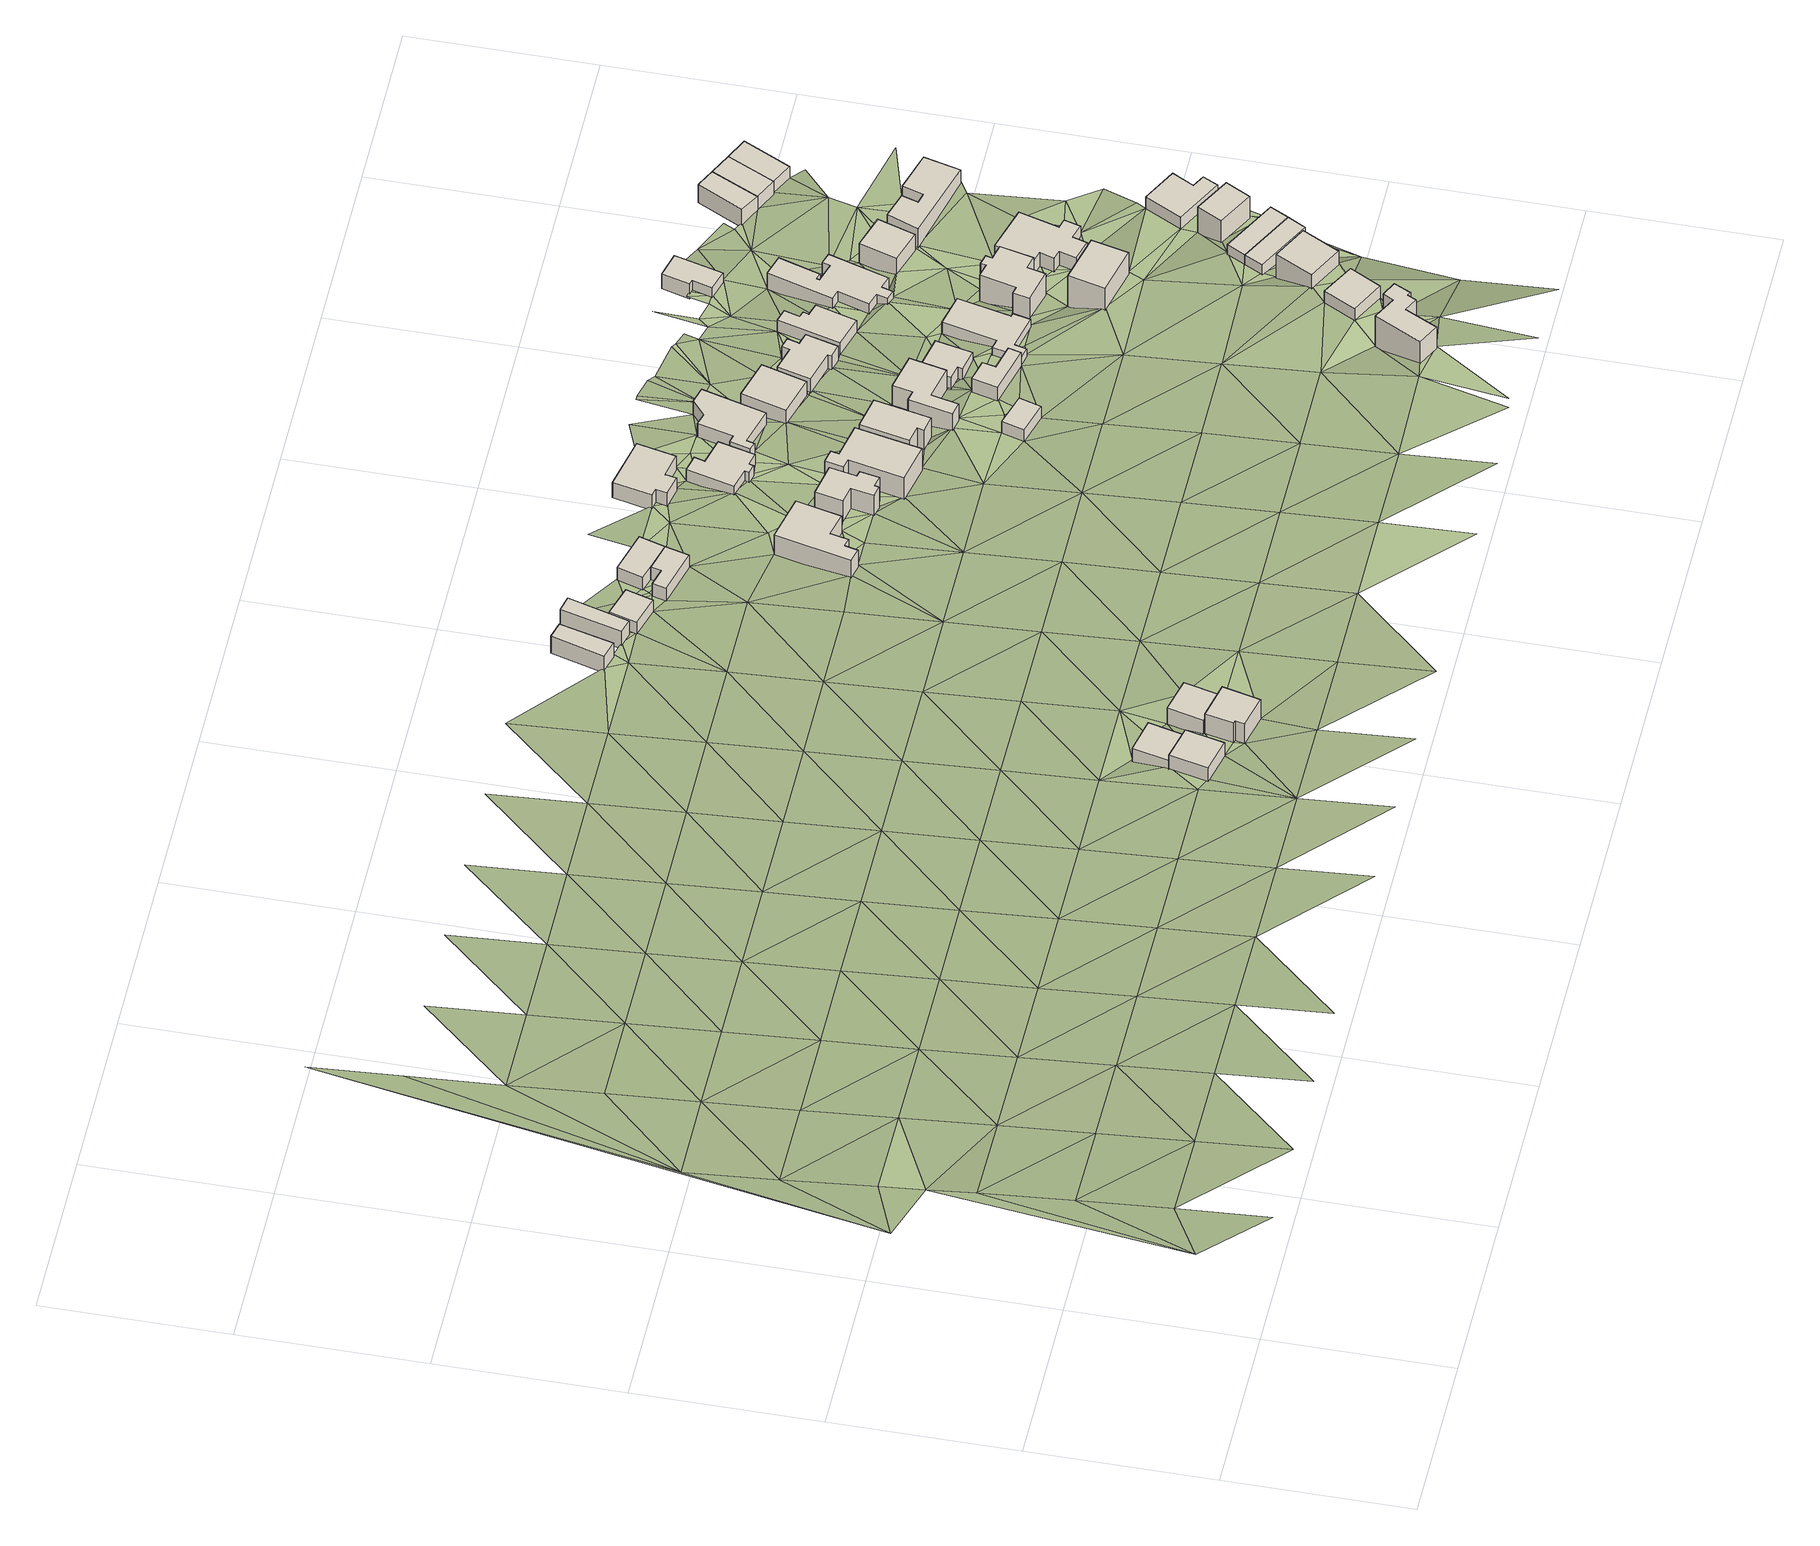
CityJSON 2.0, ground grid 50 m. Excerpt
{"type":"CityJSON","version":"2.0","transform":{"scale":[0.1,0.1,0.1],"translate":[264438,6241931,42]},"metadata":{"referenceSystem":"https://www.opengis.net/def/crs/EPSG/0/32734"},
"CityObjects":{
"building1":{"type":"Building","attributes":{"address":"9 Bideford Road Salt River Cape Town","building":"house","building:levels":"1","footprint":{"type":"Polygon"},"plus_code":"CFXQXMXG+XJW","ground_height":59.38,"building_height":4.1,"roof_height":63.48},"geometry":[{"type":"Solid","lod":"1","boundaries":[[[[0,1,2,3,4,5]],[[1,6,7,3,2]],[[6,8,9,7]],[[8,0,5,4,9]],[[4,3,7,9]],[[8,6,1,0]]]]}]},
"building2":{"type":"Building","attributes":{"address":"7 Bideford Road Salt River Cape Town","building":"house","building:levels":"1","footprint":{"type":"Polygon"},"plus_code":"CFXWX2XV+XHW","ground_height":57.55,"building_height":4.1,"roof_height":61.65},"geometry":[{"type":"Solid","lod":"1","boundaries":[[[[10,11,5,2]],[[11,12,13,5]],[[12,14,15,13]],[[14,10,2,15]],[[2,5,13,15]],[[14,12,11,10]]]]}]},
"building3":{"type":"Building","attributes":{"address":"40 The Avenue Salt River Cape Town","building":"house","building:levels":"2","footprint":{"type":"Polygon"},"plus_code":"CGXGX4XV+X9V","ground_height":58.74,"building_height":6.9,"roof_height":65.64},"geometry":[{"type":"Solid","lod":"1","boundaries":[[[[16,17,18,19]],[[17,20,21,18]],[[20,22,23,21]],[[22,24,25,23]],[[24,26,27,25]],[[26,16,19,27]],[[19,18,21,23,25,27]],[[26,24,22,20,17,16]]]]}]},
"building4":{"type":"Building","attributes":{"address":"38 The Avenue Salt River Cape Town","building":"house","building:levels":"1","footprint":{"type":"Polygon"},"plus_code":"CGXJX8XM+X3V","ground_height":58.74,"building_height":4.1,"roof_height":62.84},"geometry":[{"type":"Solid","lod":"1","boundaries":[[[[28,29,30,31]],[[29,32,33,30]],[[32,34,35,33]],[[34,28,31,35]],[[31,30,33,35]],[[34,32,29,28]]]]}]},
"building5":{"type":"Building","attributes":{"address":"91 Balfour Street Woodstock 7925 Cape Town","building":"house","building:levels":"1","footprint":{"type":"Polygon"},"plus_code":"CGXJXGXC+XPW","ground_height":48.32,"building_height":4.1,"roof_height":52.42},"geometry":[{"type":"Solid","lod":"1","boundaries":[[[[36,37,38,39]],[[37,40,41,38]],[[40,42,43,41]],[[42,36,39,43]],[[39,38,41,43]],[[42,40,37,36]]]]}]},
"building6":{"type":"Building","attributes":{"address":"95 Balfour Street Woodstock 7925 Cape Town","building":"house","building:levels":"1","footprint":{"type":"Polygon"},"plus_code":"CHX3XJXH+XGW","ground_height":48.32,"building_height":4.1,"roof_height":52.42},"geometry":[{"type":"Solid","lod":"1","boundaries":[[[[44,45,46,47]],[[45,48,49,46]],[[48,50,51,49]],[[50,44,47,51]],[[47,46,49,51]],[[50,48,45,44]]]]}]},
"building7":{"type":"Building","attributes":{"building":"yes","building:levels":"1","footprint":{"type":"Polygon"},"plus_code":"CHX8XRX4+XQX","ground_height":48.01,"building_height":4.1,"roof_height":52.11},"geometry":[{"type":"Solid","lod":"1","boundaries":[[[[52,53,54,55]],[[53,56,57,54]],[[56,58,59,57]],[[58,52,55,59]],[[55,54,57,59]],[[58,56,53,52]]]]}]},
"building8":{"type":"Building","attributes":{"address":"32 The Avenue Woodstock 7925 Cape Town","building":"house","building:levels":"1","footprint":{"type":"Polygon"},"plus_code":"CJX3XFXH+X8W","ground_height":48.01,"building_height":4.1,"roof_height":52.11},"geometry":[{"type":"Solid","lod":"1","boundaries":[[[[60,61,62,63]],[[61,64,65,62]],[[64,66,67,65]],[[66,68,69,67]],[[68,70,71,69]],[[70,60,63,71]],[[63,62,65,67,69,71]],[[70,68,66,64,61,60]]]]}]},
"building9":{"type":"Building","attributes":{"address":"30 The Avenue Woodstock 7925 Cape Town","building":"house","building:levels":"1","footprint":{"type":"Polygon"},"plus_code":"CJX5XWX5+XQR","ground_height":48.01,"building_height":4.1,"roof_height":52.11},"geometry":[{"type":"Solid","lod":"1","boundaries":[[[[60,72,73,63]],[[72,74,75,76,73]],[[74,77,78,79,76,75]],[[77,61,62,79,78]],[[61,60,63,62]],[[63,73,76,79,62]],[[61,77,74,72,60]]]]}]},
"building10":{"type":"Building","attributes":{"address":"98 Upper Balfour Street Salt River Cape Town","building":"house","building:levels":"2","footprint":{"type":"Polygon"},"plus_code":"CJXWXWXQ+XHX","ground_height":49.34,"building_height":6.9,"roof_height":56.24},"geometry":[{"type":"Solid","lod":"1","boundaries":[[[[80,81,82,83]],[[81,84,85,82]],[[84,86,87,85]],[[86,88,89,87]],[[88,90,91,89]],[[90,92,93,91]],[[92,94,95,93]],[[94,80,83,95]],[[83,82,85,87,89,91,93,95]],[[94,92,90,88,86,84,81,80]]]]}]},
"building11":{"type":"Building","attributes":{"address":"100 Upper Balfour Street Salt River Cape Town","building":"house","building:levels":"2","footprint":{"type":"Polygon"},"plus_code":"CMXPX4XR+XPV","ground_height":50.28,"building_height":6.9,"roof_height":57.18},"geometry":[{"type":"Solid","lod":"1","boundaries":[[[[96,97,98,99]],[[97,100,101,98]],[[100,102,103,101]],[[102,104,105,103]],[[104,106,107,105]],[[106,108,109,107]],[[108,110,111,109]],[[110,112,113,111]],[[112,114,115,113]],[[114,96,99,115]],[[99,98,101,103,105,107,109,111,113,115]],[[114,112,110,108,106,104,102,100,97,96]]]]}]},
"building12":{"type":"Building","attributes":{"address":"102 Upper Balfour Street Salt River Cape Town","building":"house","building:levels":"2","footprint":{"type":"Polygon"},"plus_code":"CPX8XFX2+XRX","ground_height":50.28,"building_height":6.9,"roof_height":57.18},"geometry":[{"type":"Solid","lod":"1","boundaries":[[[[116,117,118,119]],[[117,120,121,118]],[[120,122,123,121]],[[122,124,125,123]],[[124,126,127,125]],[[126,128,129,127]],[[128,130,131,129]],[[130,116,119,131]],[[119,118,121,123,125,127,129,131]],[[130,128,126,124,122,120,117,116]]]]}]},
"building13":{"type":"Building","attributes":{"address":"Salt River Cape Town","building":"house","building:levels":"1","footprint":{"type":"Polygon"},"plus_code":"CMXPXFXV+XWW","ground_height":47.37,"building_height":4.1,"roof_height":51.47},"geometry":[{"type":"Solid","lod":"1","boundaries":[[[[132,133,134,135]],[[133,136,137,134]],[[136,138,139,137]],[[138,140,141,139]],[[140,142,143,141]],[[142,144,145,143]],[[144,146,147,145]],[[146,132,135,147]],[[135,134,137,139,141,143,145,147]],[[146,144,142,140,138,136,133,132]]]]}]},
"building14":{"type":"Building","attributes":{"address":"99 Upper Balfour Street Salt River Cape Town","building":"house","building:levels":"1","footprint":{"type":"Polygon"},"plus_code":"CPX2XCX9+XGX","ground_height":47.37,"building_height":4.1,"roof_height":51.47},"geometry":[{"type":"Solid","lod":"1","boundaries":[[[[148,149,150,151]],[[149,152,153,150]],[[152,154,155,153]],[[154,156,157,155]],[[156,158,159,157]],[[158,160,161,159]],[[160,162,163,161]],[[162,164,165,163]],[[164,166,167,165]],[[166,148,151,167]],[[151,150,153,155,157,159,161,163,165,167]],[[166,164,162,160,158,156,154,152,149,148]]]]}]},
"building15":{"type":"Building","attributes":{"address":"104 Upper Balfour Street Salt River Cape Town","building":"house","building:levels":"2","footprint":{"type":"Polygon"},"plus_code":"CPXWXWXQ+XFX","ground_height":49.49,"building_height":6.9,"roof_height":56.39},"geometry":[{"type":"Solid","lod":"1","boundaries":[[[[168,169,170,171]],[[169,172,173,170]],[[172,174,175,173]],[[174,176,177,175]],[[176,178,179,177]],[[178,168,171,179]],[[171,170,173,175,177,179]],[[178,176,174,172,169,168]]]]}]},
"building16":{"type":"Building","attributes":{"building":"yes","building:levels":"1","footprint":{"type":"Polygon"},"plus_code":"CQXCXCXV+XWV","ground_height":51.36,"building_height":4.1,"roof_height":55.46},"geometry":[{"type":"Solid","lod":"1","boundaries":[[[[180,181,182,183]],[[181,184,185,182]],[[184,186,187,185]],[[186,180,183,187]],[[183,182,185,187]],[[186,184,181,180]]]]}]},
"building17":{"type":"Building","attributes":{"address":"101 Upper Balfour Street Salt River Cape Town","building":"house","building:levels":"1","footprint":{"type":"Polygon"},"plus_code":"CPXVX4XJ+XMW","ground_height":47.37,"building_height":4.1,"roof_height":51.47},"geometry":[{"type":"Solid","lod":"1","boundaries":[[[[188,189,190,191]],[[189,192,193,190]],[[192,194,195,193]],[[194,196,197,195]],[[196,198,199,197]],[[198,200,201,199]],[[200,202,203,201]],[[202,204,205,203]],[[204,206,207,205]],[[206,188,191,207]],[[191,190,193,195,197,199,201,203,205,207]],[[206,204,202,200,198,196,194,192,189,188]]]]}]},
"building18":{"type":"Building","attributes":{"address":"106 Upper Balfour Street Salt River Cape Town","building":"house","building:levels":"2","footprint":{"type":"Polygon"},"plus_code":"CQXJXRXW+XCX","ground_height":49.49,"building_height":6.9,"roof_height":56.39},"geometry":[{"type":"Solid","lod":"1","boundaries":[[[[208,209,210,211]],[[209,212,213,210]],[[212,214,215,213]],[[214,216,217,215]],[[216,218,219,217]],[[218,220,221,219]],[[220,222,223,221]],[[222,208,211,223]],[[211,210,213,215,217,219,221,223]],[[222,220,218,216,214,212,209,208]]]]}]},
"building19":{"type":"Building","attributes":{"address":"45 Queens Park Road Woodstock Cape Town","building":"house","building:levels":"2","footprint":{"type":"Polygon"},"plus_code":"CVX9XPX2+XWV","ground_height":60.52,"building_height":6.9,"roof_height":67.42},"geometry":[{"type":"Solid","lod":"1","boundaries":[[[[224,225,226,227]],[[225,228,229,226]],[[228,230,231,229]],[[230,232,233,231]],[[232,234,235,233]],[[234,236,237,235]],[[236,238,239,237]],[[238,240,241,239]],[[240,242,243,241]],[[242,224,227,243]],[[227,226,229,231,233,235,237,239,241,243]],[[242,240,238,236,234,232,230,228,225,224]]]]}]},
"building20":{"type":"Building","attributes":{"address":"Woodstock Cape Town","building":"house","building:levels":"1","footprint":{"type":"Polygon"},"plus_code":"CRX3XHXJ+X4V","ground_height":51.36,"building_height":4.1,"roof_height":55.46},"geometry":[{"type":"Solid","lod":"1","boundaries":[[[[244,245,246,247]],[[245,248,249,246]],[[248,250,251,249]],[[250,252,253,251]],[[252,254,255,253]],[[254,244,247,255]],[[247,246,249,251,253,255]],[[254,252,250,248,245,244]]]]}]},
"building21":{"type":"Building","attributes":{"address":"103 Upper Balfour Street Salt River Cape Town","building":"house","building:levels":"1","footprint":{"type":"Polygon"},"plus_code":"CQXCX6X9+X9V","ground_height":47.98,"building_height":4.1,"roof_height":52.08},"geometry":[{"type":"Solid","lod":"1","boundaries":[[[[256,257,258,259]],[[257,260,261,258]],[[260,262,263,261]],[[262,256,259,263]],[[259,258,261,263]],[[262,260,257,256]]]]}]},
"building22":{"type":"Building","attributes":{"address":"108 Upper Balfour Street Salt River Cape Town","building":"house","building:levels":"1","footprint":{"type":"Polygon"},"plus_code":"CRX7XQXQ+XPV","ground_height":48.62,"building_height":4.1,"roof_height":52.72},"geometry":[{"type":"Solid","lod":"1","boundaries":[[[[264,265,266,267]],[[265,268,269,266]],[[268,270,271,269]],[[270,272,273,271]],[[272,274,275,273]],[[274,264,267,275]],[[267,266,269,271,273,275]],[[274,272,270,268,265,264]]]]}]},
"building23":{"type":"Building","attributes":{"address":"43 Queens Park Road Woodstock Cape Town","building":"house","building:levels":"1","footprint":{"type":"Polygon"},"plus_code":"CVXWX4X4+XWW","ground_height":61.42,"building_height":4.1,"roof_height":65.52},"geometry":[{"type":"Solid","lod":"1","boundaries":[[[[276,277,278,279]],[[277,280,281,278]],[[280,282,283,281]],[[282,276,279,283]],[[279,278,281,283]],[[282,280,277,276]]]]}]},
"building24":{"type":"Building","attributes":{"address":"105 Upper Balfour Street Salt River Cape Town","building":"house","building:levels":"1","footprint":{"type":"Polygon"},"plus_code":"CRX2XFX2+XFW","ground_height":47.98,"building_height":4.1,"roof_height":52.08},"geometry":[{"type":"Solid","lod":"1","boundaries":[[[[284,285,286,287]],[[285,288,289,286]],[[288,290,291,289]],[[290,292,293,291]],[[292,294,295,293]],[[294,296,297,295]],[[296,298,299,297]],[[298,300,301,299]],[[300,302,303,301]],[[302,284,287,303]],[[287,286,289,291,293,295,297,299,301,303]],[[302,300,298,296,294,292,290,288,285,284]]]]}]},
"building25":{"type":"Building","attributes":{"address":"110 Upper Balfour Street Salt River Cape Town","building":"house","building:levels":"1","footprint":{"type":"Polygon"},"plus_code":"CVX3X4X4+XGR","ground_height":48.62,"building_height":4.1,"roof_height":52.72},"geometry":[{"type":"Solid","lod":"1","boundaries":[[[[304,305,306,307]],[[305,308,309,306]],[[308,310,311,309]],[[310,312,313,311]],[[312,314,315,313]],[[314,316,317,315]],[[316,318,319,317]],[[318,320,321,319]],[[320,322,323,321]],[[322,304,307,323]],[[307,306,309,311,313,315,317,319,321,323]],[[322,320,318,316,314,312,310,308,305,304]]]]}]},
"building26":{"type":"Building","attributes":{"address":"41 Queens Park Road Woodstock Cape Town","building":"house","building:levels":"1","footprint":{"type":"Polygon"},"plus_code":"C2XCX2X8+XPV","ground_height":61.42,"building_height":4.1,"roof_height":65.52},"geometry":[{"type":"Solid","lod":"1","boundaries":[[[[324,325,326,327]],[[325,328,329,326]],[[328,330,331,329]],[[330,324,327,331]],[[327,326,329,331]],[[330,328,325,324]]]]}]},
"building27":{"type":"Building","attributes":{"address":"107 Upper Balfour Street Salt River Cape Town","building":"house","building:levels":"1","footprint":{"type":"Polygon"},"plus_code":"CRXMX9X7+XRR","ground_height":47.11,"building_height":4.1,"roof_height":51.21},"geometry":[{"type":"Solid","lod":"1","boundaries":[[[[332,333,334,335]],[[333,336,337,334]],[[336,338,339,337]],[[338,340,341,339]],[[340,342,343,341]],[[342,344,345,343]],[[344,346,347,345]],[[346,332,335,347]],[[335,334,337,339,341,343,345,347]],[[346,344,342,340,338,336,333,332]]]]}]},
"building28":{"type":"Building","attributes":{"address":"44 Queens Park Road Salt River Cape Town","building":"house","building:levels":"2","footprint":{"type":"Polygon"},"plus_code":"CVXVXRXJ+XQV","ground_height":54.23,"building_height":6.9,"roof_height":61.13},"geometry":[{"type":"Solid","lod":"1","boundaries":[[[[348,349,350,351]],[[349,352,353,350]],[[352,354,355,353]],[[354,348,351,355]],[[351,350,353,355]],[[354,352,349,348]]]]}]},
"building29":{"type":"Building","attributes":{"address":"112 Upper Balfour Street Salt River Cape Town","building":"house","building:levels":"2","footprint":{"type":"Polygon"},"plus_code":"CVXRX8XC+X4V","ground_height":50.17,"building_height":6.9,"roof_height":57.07},"geometry":[{"type":"Solid","lod":"1","boundaries":[[[[356,357,358,359]],[[357,360,361,358]],[[360,362,363,361]],[[362,364,365,363]],[[364,366,367,365]],[[366,368,369,367]],[[368,370,371,369]],[[370,372,373,371]],[[372,374,375,373]],[[374,376,377,375]],[[376,378,379,377]],[[378,356,359,379]],[[359,358,361,363,365,367,369,371,373,375,377,379]],[[378,376,374,372,370,368,366,364,362,360,357,356]]]]}]},
"building30":{"type":"Building","attributes":{"address":"39 Queens Park Road Woodstock Cape Town","building":"house","building:levels":"1","footprint":{"type":"Polygon"},"plus_code":"C2XQX9XJ+XCR","ground_height":56.1,"building_height":4.1,"roof_height":60.2},"geometry":[{"type":"Solid","lod":"1","boundaries":[[[[380,381,382,383]],[[381,384,385,382]],[[384,386,387,385]],[[386,380,383,387]],[[383,382,385,387]],[[386,384,381,380]]]]}]},
"building31":{"type":"Building","attributes":{"address":"37 Queens Park Road Woodstock Cape Town","building":"house","building:levels":"1","footprint":{"type":"Polygon"},"plus_code":"C2XVXXXR+X7R","ground_height":56.1,"building_height":4.1,"roof_height":60.2},"geometry":[{"type":"Solid","lod":"1","boundaries":[[[[380,386,387,383]],[[386,388,389,387]],[[388,390,391,389]],[[390,380,383,391]],[[383,387,389,391]],[[390,388,386,380]]]]}]},
"building32":{"type":"Building","attributes":{"address":"109 Upper Balfour Street Salt River Cape Town","building":"house","building:levels":"1","footprint":{"type":"Polygon"},"plus_code":"CVXGXRX2+X7R","ground_height":45.78,"building_height":4.1,"roof_height":49.88},"geometry":[{"type":"Solid","lod":"1","boundaries":[[[[392,393,394,395]],[[393,396,397,394]],[[396,398,399,397]],[[398,400,401,399]],[[400,402,403,401]],[[402,404,405,403]],[[404,406,407,405]],[[406,408,409,407]],[[408,410,411,409]],[[410,412,413,411]],[[412,414,415,413]],[[414,416,417,415]],[[416,418,419,417]],[[418,420,421,419]],[[420,422,423,421]],[[422,392,395,423]],[[395,394,397,399,401,403,405,407,409,411,413,415,417,419,421,423]],[[422,420,418,416,414,412,410,408,406,404,402,400,398,396,393,392]]]]}]},
"building33":{"type":"Building","attributes":{"address":"114 Upper Balfour Street Woodstock Cape Town","building":"house","building:levels":"1","footprint":{"type":"Polygon"},"plus_code":"C2XFXVXF+X8X","ground_height":50.17,"building_height":4.1,"roof_height":54.27},"geometry":[{"type":"Solid","lod":"1","boundaries":[[[[424,425,426,427]],[[425,428,429,426]],[[428,430,431,429]],[[430,432,433,431]],[[432,434,435,433]],[[434,436,437,435]],[[436,438,439,437]],[[438,440,441,439]],[[440,442,443,441]],[[442,444,445,443]],[[444,446,447,445]],[[446,424,427,447]],[[427,426,429,431,433,435,437,439,441,443,445,447]],[[446,444,442,440,438,436,434,432,430,428,425,424]]]]}]},
"building34":{"type":"Building","attributes":{"address":"35 Queens Park Road Woodstock Cape Town","building":"house","building:levels":"2","footprint":{"type":"Polygon"},"plus_code":"C3X5XFXP+X7X","ground_height":56.1,"building_height":6.9,"roof_height":63},"geometry":[{"type":"Solid","lod":"1","boundaries":[[[[448,449,450,451]],[[449,452,453,450]],[[452,454,455,453]],[[454,448,451,455]],[[451,450,453,455]],[[454,452,449,448]]]]}]},
"building35":{"type":"Building","attributes":{"address":"1 Upper Chamberlain Street Salt River Cape Town","building":"house","building:levels":"1","footprint":{"type":"Polygon"},"plus_code":"CVX9X5X8+XQV","ground_height":44.31,"building_height":4.1,"roof_height":48.41},"geometry":[{"type":"Solid","lod":"1","boundaries":[[[[456,457,458,459]],[[457,460,461,458]],[[460,462,463,461]],[[462,464,465,463]],[[464,466,467,465]],[[466,456,459,467]],[[459,458,461,463,465,467]],[[466,464,462,460,457,456]]]]}]},
"building36":{"type":"Building","attributes":{"address":"111 Upper Balfour Street Salt River Cape Town","building":"house","building:levels":"2","footprint":{"type":"Polygon"},"plus_code":"C2X5XVX8+X2W","ground_height":45.78,"building_height":6.9,"roof_height":52.68},"geometry":[{"type":"Solid","lod":"1","boundaries":[[[[468,469,470,471]],[[469,472,473,470]],[[472,474,475,473]],[[474,468,471,475]],[[471,470,473,475]],[[474,472,469,468]]]]}]},
"building37":{"type":"Building","attributes":{"address":"33 Queens Park Road Woodstock Cape Town","building":"house","building:levels":"1","footprint":{"type":"Polygon"},"plus_code":"C3XCX3X8+XQV","ground_height":53.96,"building_height":4.1,"roof_height":58.06},"geometry":[{"type":"Solid","lod":"1","boundaries":[[[[476,477,478,479]],[[477,480,481,478]],[[480,482,483,481]],[[482,484,485,483]],[[484,486,487,485]],[[486,476,479,487]],[[479,478,481,483,485,487]],[[486,484,482,480,477,476]]]]}]},
"building38":{"type":"Building","attributes":{"address":"40 Queens Park Road Salt River Cape Town","building":"house","building:levels":"1","footprint":{"type":"Polygon"},"plus_code":"C3X8X2X9+XMR","ground_height":49.6,"building_height":4.1,"roof_height":53.7},"geometry":[{"type":"Solid","lod":"1","boundaries":[[[[488,489,490,491]],[[489,492,493,490]],[[492,494,495,493]],[[494,496,497,495]],[[496,498,499,497]],[[498,500,501,499]],[[500,502,503,501]],[[502,488,491,503]],[[491,490,493,495,497,499,501,503]],[[502,500,498,496,494,492,489,488]]]]}]},
"building39":{"type":"Building","attributes":{"address":"2 Hares Crescent Salt River Cape Town","building":"house","building:levels":"1","footprint":{"type":"Polygon"},"plus_code":"C2XQXVXV+X4R","ground_height":44.95,"building_height":4.1,"roof_height":49.05},"geometry":[{"type":"Solid","lod":"1","boundaries":[[[[504,505,506,507]],[[505,508,509,510,506]],[[508,511,512,513,510,509]],[[511,504,507,513,512]],[[507,506,510,513]],[[511,508,505,504]]]]}]},
"building40":{"type":"Building","attributes":{"address":"3 Hares Crescent Salt River Cape Town","building":"house","building:levels":"1","footprint":{"type":"Polygon"},"plus_code":"C3X3X9XV+XCX","ground_height":44.95,"building_height":4.1,"roof_height":49.05},"geometry":[{"type":"Solid","lod":"1","boundaries":[[[[514,504,507,515]],[[504,511,513,507]],[[511,516,517,513]],[[516,514,515,517]],[[515,507,513,517]],[[516,511,504,514]]]]}]},
"building41":{"type":"Building","attributes":{"address":"4 Hares Crescent Salt River Cape Town","building":"house","building:levels":"1","footprint":{"type":"Polygon"},"plus_code":"C3X9X9X2+XCX","ground_height":44.95,"building_height":4.1,"roof_height":49.05},"geometry":[{"type":"Solid","lod":"1","boundaries":[[[[518,519,517,515]],[[519,520,521,517]],[[520,522,523,521]],[[522,518,515,523]],[[515,517,521,523]],[[522,520,519,518]]]]}]},
"terrain1":{"type":"TINRelief","geometry":[{"type":"CompositeSurface","lod":"1","boundaries":[[[524,525,526]],[[526,525,527]],[[527,528,526]],[[529,526,528]],[[530,527,525]],[[530,525,531]],[[532,529,533]],[[534,528,527]],[[532,533,535]],[[534,527,530]],[[532,535,536]],[[528,537,529]],[[528,534,537]],[[533,529,538]],[[539,530,531]],[[538,535,533]],[[537,538,529]],[[534,530,540]],[[536,535,541]],[[540,537,534]],[[535,538,542]],[[540,530,539]],[[532,536,543]],[[535,542,541]],[[538,537,544]],[[537,540,545]],[[539,546,547]],[[548,536,541]],[[542,538,544]],[[537,545,544]],[[539,547,540]],[[548,549,536]],[[541,542,550]],[[536,549,551]],[[552,545,540]],[[542,544,550]],[[551,543,536]],[[552,540,547]],[[548,541,553]],[[541,550,554]],[[544,545,555]],[[545,552,556]],[[548,553,549]],[[557,547,558]],[[553,541,554]],[[545,556,555]],[[559,550,544]],[[547,557,552]],[[549,553,560]],[[559,544,555]],[[561,554,550]],[[552,562,556]],[[549,560,563]],[[552,557,562]],[[550,559,561]],[[553,554,564]],[[556,565,555]],[[562,566,556]],[[564,554,561]],[[567,560,553]],[[556,566,565]],[[568,559,555]],[[562,557,569]],[[553,564,567]],[[569,557,570]],[[559,568,561]],[[568,555,565]],[[571,566,562]],[[572,560,567]],[[569,571,562]],[[561,573,564]],[[568,574,561]],[[565,566,575]],[[571,576,566]],[[573,561,574]],[[577,567,564]],[[566,576,575]],[[568,565,578]],[[579,571,569]],[[564,573,577]],[[569,580,579]],[[578,574,568]],[[578,565,575]],[[581,576,571]],[[582,567,577]],[[581,571,579]],[[573,574,583]],[[584,574,578]],[[585,575,576]],[[576,581,586]],[[581,579,587]],[[583,574,584]],[[577,573,588]],[[576,586,585]],[[8,587,579]],[[589,578,575]],[[587,590,581]],[[581,590,586]],[[583,588,573]],[[591,579,592]],[[8,579,22]],[[591,22,579]],[[589,575,585]],[[586,590,593]],[[584,578,594]],[[577,588,595]],[[17,8,22]],[[8,17,16]],[[578,589,594]],[[17,22,20]],[[0,8,16]],[[586,593,596]],[[584,597,583]],[[22,591,24]],[[0,16,598]],[[585,586,599]],[[0,598,32]],[[0,32,12]],[[596,593,12]],[[597,584,594]],[[598,16,26]],[[600,588,583]],[[586,596,599]],[[598,26,601]],[[596,12,32]],[[24,591,602]],[[603,589,585]],[[583,597,600]],[[604,596,32]],[[605,602,591]],[[601,26,604]],[[603,585,599]],[[26,24,606]],[[607,594,589]],[[604,26,606]],[[608,588,600]],[[602,606,24]],[[589,603,607]],[[596,604,609]],[[597,594,610]],[[611,599,596]],[[606,609,604]],[[602,605,612]],[[610,594,607]],[[600,597,613]],[[603,599,611]],[[596,609,611]],[[606,602,612]],[[614,608,600]],[[613,597,610]],[[607,603,615]],[[606,616,609]],[[613,614,600]],[[603,611,615]],[[616,606,612]],[[610,607,617]],[[615,618,607]],[[614,613,619]],[[620,613,610]],[[609,621,611]],[[616,622,609]],[[619,613,623]],[[607,618,617]],[[623,613,620]],[[621,615,611]],[[609,622,621]],[[620,610,58]],[[624,616,612]],[[610,617,58]],[[623,620,625]],[[624,612,626]],[[625,620,53]],[[618,615,627]],[[53,48,625]],[[622,616,628]],[[615,621,629]],[[617,618,627]],[[627,615,630]],[[615,629,630]],[[631,58,617]],[[616,624,628]],[[53,52,48]],[[58,631,632]],[[52,58,632]],[[633,52,632]],[[631,617,634]],[[635,48,52]],[[52,633,636]],[[81,617,627]],[[632,637,633]],[[621,622,638]],[[52,636,635]],[[636,633,637]],[[628,639,622]],[[637,640,636]],[[634,617,81]],[[641,642,630]],[[629,643,630]],[[629,621,638]],[[643,641,630]],[[622,639,638]],[[628,624,644]],[[645,646,641]],[[641,643,645]],[[629,647,643]],[[648,634,81]],[[644,624,649]],[[60,634,650]],[[643,647,645]],[[651,639,628]],[[81,80,648]],[[629,652,647]],[[653,629,638]],[[650,634,648]],[[72,60,650]],[[654,645,647]],[[629,653,652]],[[654,655,645]],[[644,651,628]],[[80,645,655]],[[656,654,647]],[[657,647,652]],[[638,639,658]],[[659,648,80]],[[660,72,661]],[[72,650,661]],[[662,663,657]],[[659,650,648]],[[657,652,662]],[[655,122,80]],[[651,658,639]],[[662,652,664]],[[650,665,661]],[[122,655,96]],[[666,667,668]],[[659,665,650]],[[653,638,180]],[[669,652,653]],[[668,662,664]],[[667,666,96]],[[80,670,659]],[[80,122,670]],[[668,664,666]],[[665,671,661]],[[96,666,122]],[[665,659,672]],[[638,658,673]],[[674,675,644]],[[638,673,180]],[[651,644,676]],[[659,670,677]],[[154,672,659]],[[653,678,669]],[[122,120,679]],[[679,670,122]],[[672,154,680]],[[186,653,180]],[[681,120,682]],[[683,670,679]],[[669,684,685]],[[681,669,685]],[[678,653,186]],[[680,154,686]],[[683,687,688]],[[120,681,679]],[[644,675,676]],[[683,679,687]],[[689,685,684]],[[678,684,669]],[[154,152,686]],[[658,651,690]],[[691,681,685]],[[679,692,687]],[[149,148,152]],[[693,687,692]],[[181,180,673]],[[687,693,694]],[[152,695,686]],[[678,178,684]],[[687,694,148]],[[148,695,152]],[[675,696,697]],[[673,658,690]],[[698,686,695]],[[679,681,699]],[[678,186,700]],[[690,651,676]],[[699,692,679]],[[701,148,694]],[[702,700,186]],[[699,681,691]],[[678,214,178]],[[186,184,702]],[[692,703,704]],[[148,705,695]],[[701,705,148]],[[695,705,698]],[[168,178,214]],[[675,697,706]],[[699,691,168]],[[707,700,702]],[[706,708,675]],[[692,699,703]],[[702,184,707]],[[709,181,673]],[[708,676,675]],[[698,705,710]],[[700,711,220]],[[168,214,209]],[[711,700,707]],[[212,209,214]],[[248,184,181]],[[709,673,690]],[[712,192,705]],[[699,168,713]],[[699,260,703]],[[184,248,707]],[[220,711,222]],[[710,705,192]],[[714,168,209]],[[676,708,277]],[[248,181,709]],[[232,230,697]],[[713,168,714]],[[189,703,260]],[[711,715,222]],[[690,676,276]],[[713,716,699]],[[697,717,718]],[[719,715,711]],[[711,254,719]],[[232,697,718]],[[277,276,676]],[[720,222,715]],[[708,721,277]],[[708,242,721]],[[268,715,719]],[[714,716,713]],[[222,720,208]],[[192,189,722]],[[250,254,723]],[[714,209,724]],[[724,209,208]],[[189,260,725]],[[236,234,232]],[[726,719,254]],[[716,714,727]],[[232,718,236]],[[250,248,728]],[[248,709,729]],[[722,189,730]],[[725,260,731]],[[721,280,277]],[[250,732,254]],[[248,729,728]],[[731,716,727]],[[254,732,726]],[[236,718,238]],[[208,720,274]],[[733,690,276]],[[250,728,732]],[[734,709,690]],[[189,735,730]],[[721,238,280]],[[724,736,714]],[[189,725,737]],[[290,724,208]],[[738,729,739]],[[732,740,726]],[[737,735,189]],[[729,709,741]],[[731,727,742]],[[733,734,690]],[[208,346,290]],[[282,280,238]],[[274,743,208]],[[742,727,744]],[[741,739,729]],[[726,740,305]],[[745,738,739]],[[274,726,305]],[[733,276,282]],[[332,346,208]],[[731,746,725]],[[747,737,725]],[[748,238,718]],[[332,208,743]],[[346,292,290]],[[745,739,741]],[[731,742,746]],[[305,743,274]],[[741,709,749]],[[292,296,294]],[[734,749,709]],[[733,282,750]],[[725,751,747]],[[238,748,282]],[[725,746,751]],[[742,296,344]],[[734,733,752]],[[344,292,346]],[[748,718,753]],[[754,755,745]],[[344,296,292]],[[741,352,745]],[[745,352,754]],[[755,756,757]],[[743,305,304]],[[746,742,344]],[[756,755,754]],[[734,752,758]],[[757,756,304]],[[332,743,759]],[[758,760,734]],[[352,761,754]],[[746,762,751]],[[763,750,282]],[[743,304,759]],[[749,764,741]],[[758,752,330]],[[756,765,366]],[[766,746,344]],[[366,304,756]],[[749,734,767]],[[340,338,342]],[[734,760,767]],[[338,336,333]],[[768,332,759]],[[763,282,748]],[[338,333,342]],[[769,333,332]],[[769,332,768]],[[770,344,342]],[[766,344,770]],[[352,771,761]],[[763,330,750]],[[758,330,384]],[[304,366,362]],[[304,772,759]],[[766,770,773]],[[774,768,759]],[[761,775,776]],[[768,777,769]],[[352,349,771]],[[364,362,366]],[[778,766,773]],[[761,779,775]],[[342,333,408]],[[761,771,779]],[[773,770,780]],[[304,781,772]],[[408,770,342]],[[781,304,362]],[[749,767,449]],[[764,749,477]],[[333,769,408]],[[763,384,330]],[[782,772,783]],[[775,779,784]],[[349,764,785]],[[786,779,771]],[[770,787,780]],[[779,788,784]],[[779,786,788]],[[784,789,775]],[[789,360,357]],[[360,781,362]],[[786,771,790]],[[767,791,449]],[[792,783,772]],[[386,384,763]],[[771,349,785]],[[793,791,767]],[[449,477,749]],[[787,794,780]],[[770,795,787]],[[772,781,792]],[[425,360,789]],[[784,425,789]],[[796,797,798]],[[770,408,795]],[[767,388,793]],[[425,781,360]],[[799,794,787]],[[800,797,796]],[[787,801,799]],[[476,785,764]],[[802,791,793]],[[764,477,476]],[[472,783,792]],[[797,800,803]],[[804,785,805]],[[797,803,406]],[[472,806,783]],[[807,792,781]],[[388,802,793]],[[425,808,781]],[[803,806,406]],[[388,809,802]],[[785,476,805]],[[781,808,807]],[[480,477,449]],[[810,795,408]],[[806,472,811]],[[810,408,406]],[[480,449,809]],[[806,810,406]],[[812,813,814]],[[811,472,469]],[[815,805,476]],[[816,466,795]],[[812,805,817]],[[498,807,808]],[[425,818,808]],[[795,810,816]],[[498,469,807]],[[811,819,806]],[[818,425,813]],[[812,817,813]],[[815,820,805]],[[817,805,820]],[[819,811,469]],[[810,806,821]],[[469,498,819]],[[822,816,810]],[[818,813,817]],[[821,806,819]],[[498,823,819]],[[824,823,825]],[[826,822,810]],[[827,808,818]],[[822,828,816]],[[829,823,824]],[[830,826,810]],[[823,829,819]],[[830,810,821]],[[821,519,830]],[[831,819,829]],[[520,519,821]],[[821,832,520]]]}]}
},
"vertices":[
[1836,570,167],[1742,592,167],[1742,592,196],[1742,592,215],[1836,570,215],[1836,570,196],[1717,487,167],[1717,487,215],[1812,465,167],[1812,465,215],
[1742,592,150],[1836,570,150],[1860,669,150],[1860,669,196],[1764,690,150],[1764,690,196],
[1880,529,167],[1863,452,167],[1863,452,236],[1880,529,236],[1871,450,167],[1871,450,236],[1865,425,167],[1865,425,236],[1956,403,167],[1956,403,236],[1981,506,167],[1981,506,236],
[1979,510,150],[2003,608,150],[2003,608,208],[1979,510,208],[1908,631,150],[1908,631,208],[1884,533,150],[1884,533,208],
[1950,2042,45],[1988,2188,45],[1988,2188,104],[1950,2042,104],[1942,2200,45],[1942,2200,104],[1900,2056,45],[1900,2056,104],
[1993,2031,43],[2033,2020,43],[2033,2020,104],[1993,2031,104],[2081,2186,43],[2081,2186,104],[2038,2196,43],[2038,2196,104],
[2141,2051,60],[2057,2076,60],[2057,2076,101],[2141,2051,101],[2035,2002,60],[2035,2002,101],[2119,1977,60],[2119,1977,101],
[2307,1986,57],[2230,2006,57],[2230,2006,101],[2307,1986,101],[2223,1978,57],[2223,1978,101],[2174,1991,57],[2174,1991,101],[2164,1954,57],[2164,1954,101],[2290,1921,57],[2290,1921,101],
[2328,2056,57],[2328,2056,101],[2212,2088,57],[2212,2088,84],[2212,2088,101],[2190,2018,57],[2190,2018,84],[2190,2018,101],
[2489,1692,73],[2362,1721,73],[2362,1721,142],[2489,1692,142],[2314,1515,73],[2314,1515,142],[2352,1506,73],[2352,1506,142],[2361,1542,73],[2361,1542,142],[2384,1536,73],[2384,1536,142],[2395,1585,73],[2395,1585,142],[2460,1570,73],[2460,1570,142],
[2610,1632,67],[2518,1650,67],[2518,1650,152],[2610,1632,152],[2502,1574,67],[2502,1574,152],[2548,1565,67],[2548,1565,152],[2536,1503,67],[2536,1503,152],[2568,1497,67],[2568,1497,152],[2571,1509,67],[2571,1509,152],[2601,1503,67],[2601,1503,152],[2611,1555,67],[2611,1555,152],[2595,1559,67],[2595,1559,152],
[2758,1598,67],[2661,1618,67],[2661,1618,152],[2758,1598,152],[2666,1640,67],[2666,1640,152],[2629,1648,67],[2629,1648,152],[2619,1597,67],[2619,1597,152],[2644,1591,67],[2644,1591,152],[2612,1442,67],[2612,1442,152],[2720,1419,67],[2720,1419,152],
[2649,2129,41],[2504,2160,41],[2504,2160,95],[2649,2129,95],[2481,2054,41],[2481,2054,95],[2502,2050,41],[2502,2050,95],[2495,2019,41],[2495,2019,95],[2552,2007,41],[2552,2007,95],[2558,2037,41],[2558,2037,95],[2626,2023,41],[2626,2023,95],
[2696,1932,54],[2623,1950,54],[2623,1950,95],[2696,1932,95],[2631,1979,54],[2631,1979,95],[2585,1990,54],[2585,1990,95],[2552,1861,54],[2552,1861,95],[2610,1847,54],[2610,1847,95],[2607,1834,54],[2607,1834,95],[2632,1828,54],[2632,1828,95],[2636,1841,54],[2636,1841,95],[2671,1832,54],[2671,1832,95],
[2869,1573,75],[2778,1591,75],[2778,1591,144],[2869,1573,144],[2750,1457,75],[2750,1457,144],[2795,1448,75],[2795,1448,144],[2791,1429,75],[2791,1429,144],[2837,1420,75],[2837,1420,144],
[2851,1188,94],[2940,1163,94],[2940,1163,135],[2851,1188,135],[2958,1223,94],[2958,1223,135],[2869,1249,94],[2869,1249,135],
[2818,1835,47],[2866,2009,47],[2866,2009,95],[2818,1835,95],[2821,2021,47],[2821,2021,95],[2779,1986,47],[2779,1986,95],[2748,1995,47],[2748,1995,95],[2722,1899,47],[2722,1899,95],[2702,1904,47],[2702,1904,95],[2687,1848,47],[2687,1848,95],[2708,1842,47],[2708,1842,95],[2714,1863,47],[2714,1863,95],
[3029,1516,75],[2928,1538,75],[2928,1538,144],[3029,1516,144],[2916,1484,75],[2916,1484,144],[2887,1490,75],[2887,1490,144],[2861,1371,75],[2861,1371,144],[2898,1363,75],[2898,1363,144],[2915,1437,75],[2915,1437,144],[3007,1417,75],[3007,1417,144],
[3301,391,146],[3236,263,146],[3236,263,254],[3301,391,254],[3294,234,146],[3294,234,254],[3338,321,146],[3338,321,254],[3376,302,146],[3376,302,254],[3388,326,146],[3388,326,254],[3398,321,146],[3398,321,254],[3421,367,146],[3421,367,254],[3380,387,146],[3380,387,254],[3365,358,146],[3365,358,254],
[3000,1352,87],[2982,1282,87],[2982,1282,135],[3000,1352,135],[3113,1250,87],[3113,1250,135],[3122,1284,87],[3122,1284,135],[3052,1301,87],[3052,1301,135],[3060,1337,87],[3060,1337,135],
[2939,1757,47],[2974,1879,47],[2974,1879,101],[2939,1757,101],[2865,1909,47],[2865,1909,101],[2831,1787,47],[2831,1787,101],
[3037,1493,66],[3019,1407,66],[3019,1407,107],[3037,1493,107],[3058,1399,66],[3058,1399,107],[3055,1386,66],[3055,1386,107],[3116,1373,66],[3116,1373,107],[3137,1472,66],[3137,1472,107],
[3379,536,194],[3333,450,194],[3333,450,235],[3379,536,235],[3423,403,194],[3423,403,235],[3469,488,194],[3469,488,235],
[2950,1749,51],[3040,1725,51],[3040,1725,101],[2950,1749,101],[3038,1715,51],[3038,1715,101],[3075,1705,51],[3075,1705,101],[3099,1793,51],[3099,1793,101],[3066,1802,51],[3066,1802,101],[3075,1835,51],[3075,1835,101],[3046,1843,51],[3046,1843,101],[3040,1821,51],[3040,1821,101],[2974,1839,51],[2974,1839,101],
[3292,1449,66],[3203,1469,66],[3203,1469,107],[3292,1449,107],[3169,1323,66],[3169,1323,107],[3143,1329,66],[3143,1329,107],[3125,1251,66],[3125,1251,107],[3155,1244,66],[3155,1244,107],[3163,1276,66],[3163,1276,107],[3257,1255,66],[3257,1255,107],[3268,1303,66],[3268,1303,107],[3259,1305,66],[3259,1305,107],
[3479,679,141],[3427,578,141],[3427,578,235],[3479,679,235],[3521,529,141],[3521,529,235],[3574,630,141],[3574,630,235],
[3181,1680,51],[3213,1791,51],[3213,1791,92],[3181,1680,92],[3178,1801,51],[3178,1801,92],[3183,1817,51],[3183,1817,92],[3166,1822,51],[3166,1822,92],[3178,1864,51],[3178,1864,92],[3142,1874,51],[3142,1874,92],[3095,1704,51],[3095,1704,92],
[3453,1047,82],[3477,1147,82],[3477,1147,191],[3453,1047,191],[3344,1179,82],[3344,1179,191],[3320,1079,82],[3320,1079,191],
[3448,1373,59],[3405,1383,59],[3405,1383,151],[3448,1373,151],[3409,1401,59],[3409,1401,151],[3380,1408,59],[3380,1408,151],[3377,1393,59],[3377,1393,151],[3340,1402,59],[3340,1402,151],[3317,1304,59],[3317,1304,151],[3296,1309,59],[3296,1309,151],[3285,1264,59],[3285,1264,151],[3378,1242,59],[3378,1242,151],[3390,1292,59],[3390,1292,151],[3427,1283,59],[3427,1283,151],
[3512,765,141],[3486,715,141],[3486,715,182],[3512,765,182],[3636,637,141],[3636,637,182],[3662,686,141],[3662,686,182],
[3688,736,141],[3688,736,182],[3538,815,141],[3538,815,182],
[3354,1635,22],[3404,1798,22],[3404,1798,79],[3354,1635,79],[3373,1808,22],[3373,1808,79],[3366,1786,22],[3366,1786,79],[3313,1802,22],[3313,1802,79],[3315,1810,22],[3315,1810,79],[3332,1804,22],[3332,1804,79],[3367,1917,22],[3367,1917,79],[3310,1934,22],[3310,1934,79],[3256,1757,22],[3256,1757,79],[3282,1749,22],[3282,1749,79],[3255,1664,22],[3255,1664,79],[3292,1653,22],[3292,1653,79],[3283,1623,22],[3283,1623,79],[3310,1615,22],[3310,1615,79],[3319,1646,22],[3319,1646,79],
[3601,1356,59],[3475,1392,59],[3475,1392,123],[3601,1356,123],[3444,1285,59],[3444,1285,123],[3473,1277,59],[3473,1277,123],[3461,1238,59],[3461,1238,123],[3487,1231,59],[3487,1231,123],[3474,1185,59],[3474,1185,123],[3531,1168,59],[3531,1168,123],[3543,1208,59],[3543,1208,123],[3584,1196,59],[3584,1196,123],[3597,1241,59],[3597,1241,123],[3570,1248,59],[3570,1248,123],
[3722,855,120],[3624,908,120],[3624,908,210],[3722,855,210],[3588,840,120],[3588,840,210],[3686,788,120],[3686,788,210],
[3267,2193,12],[3247,2117,12],[3247,2117,64],[3267,2193,64],[3260,2114,12],[3260,2114,64],[3245,2060,12],[3245,2060,64],[3302,2044,12],[3302,2044,64],[3337,2175,12],[3337,2175,64],
[3488,1595,38],[3521,1697,38],[3521,1697,107],[3488,1595,107],[3429,1726,38],[3429,1726,107],[3397,1624,38],[3397,1624,107],
[3680,1051,120],[3627,951,120],[3627,951,161],[3680,1051,161],[3756,884,120],[3756,884,161],[3777,925,120],[3777,925,161],[3743,943,120],[3743,943,161],[3774,1002,120],[3774,1002,161],
[3746,1628,38],[3637,1659,38],[3637,1659,117],[3746,1628,117],[3619,1602,38],[3619,1602,117],[3590,1609,38],[3590,1609,117],[3604,1654,38],[3604,1654,117],[3532,1676,38],[3532,1676,117],[3498,1590,38],[3498,1590,117],[3721,1529,38],[3721,1529,117],
[3635,2141,6],[3584,2166,6],[3584,2166,70],[3635,2141,70],[3522,2042,6],[3522,2042,53],[3522,2042,70],[3573,2013,6],[3573,2013,53],[3573,2013,70],
[3695,2112,6],[3695,2112,70],[3633,1984,6],[3633,1984,70],
[3695,2112,30],[3633,1984,30],[3691,1956,30],[3691,1956,70],[3755,2084,30],[3755,2084,70],
[174,5,265],[174,255,245],[11,167,263],[174,505,221],[174,755,196],[188,888,166],[425,255,232],[425,5,254],[9,939,180],[174,1005,167],[425,505,208],[174,1255,139],[174,1505,115],[425,755,184],[425,1005,159],[676,255,222],[676,505,199],[425,1505,113],[425,1255,135],[425,2510,29],[676,1005,152],[676,755,175],[676,5,244],[927,255,213],[425,1750,93],[425,2000,70],[676,1255,131],[425,2260,49],[927,505,191],[676,1750,89],[676,1505,110],[927,1005,148],[927,755,169],[1177,255,204],[927,5,234],[927,1255,128],[676,2000,69],[927,1505,108],[1177,505,184],[676,2260,47],[927,1750,87],[1177,1005,144],[1177,755,164],[927,2000,67],[1177,1255,124],[1428,255,198],[1428,5,220],[1428,505,179],[927,2260,47],[1177,1750,85],[1177,1505,105],[1428,1005,141],[1428,755,160],[1177,2000,66],[1428,1255,122],[1678,255,194],[1678,5,216],[1678,505,174],[1177,2260,46],[1428,1750,85],[1428,1505,103],[1678,1005,138],[1678,755,155],[1717,487,174],[1428,2000,66],[1678,1255,120],[1742,592,174],[1929,255,186],[1929,5,206],[1764,690,155],[1678,1505,102],[1428,2260,46],[1929,755,150],[1678,1750,84],[1884,533,167],[1929,1005,133],[1678,2000,65],[1979,510,167],[2180,255,177],[1929,1255,115],[2003,608,167],[2180,5,195],[2180,505,161],[1929,1505,98],[1678,2260,46],[2180,755,145],[1929,1750,82],[2180,1005,128],[2431,255,168],[1929,2000,63],[1900,2056,63],[2180,1255,111],[2431,505,154],[2180,1750,78],[2180,1505,95],[1950,2042,63],[2035,2002,63],[2431,1005,124],[2431,755,140],[1993,2031,63],[2681,255,170],[2033,2020,63],[2681,5,181],[2314,1515,89],[2681,505,153],[2431,1255,106],[2352,1506,89],[2164,1954,60],[2174,1991,60],[2180,2000,60],[2290,1921,60],[2212,2088,60],[2190,2018,60],[2223,1978,60],[2681,1005,120],[2681,755,138],[2230,2006,60],[2384,1536,89],[2361,1542,89],[2431,1505,89],[2932,255,162],[2460,1570,89],[2395,1585,89],[2536,1503,89],[2431,1750,73],[2932,5,179],[2431,2000,57],[2932,505,147],[2612,1442,83],[2681,1255,100],[2502,1574,89],[2518,1650,73],[2548,1565,89],[2568,1497,83],[2932,755,132],[2552,1861,73],[2367,2193,41],[2481,2054,57],[2601,1503,83],[2571,1509,83],[2644,1591,83],[2495,2019,57],[2619,1597,83],[2595,1559,83],[2611,1555,83],[2720,1419,83],[2607,1834,67],[2502,2050,57],[2552,2007,57],[2932,1005,113],[3127,16,181],[3183,255,185],[3183,505,147],[2610,1847,67],[2861,1371,94],[2681,1750,67],[2558,2037,54],[2758,1598,83],[2661,1618,83],[2632,1828,67],[2791,1429,83],[2750,1457,83],[2626,2023,54],[2671,1832,67],[2636,1841,67],[2795,1448,83],[3183,755,127],[2778,1591,83],[2708,1842,67],[2687,1848,67],[2702,1904,54],[2681,2000,54],[3158,23,181],[3294,234,185],[2649,2129,54],[2831,1787,60],[2898,1363,94],[2722,1899,54],[2932,1255,94],[2818,1835,60],[2714,1863,67],[2748,1995,54],[3236,263,185],[2982,1282,94],[3301,391,147],[3183,1005,107],[2762,2171,40],[3000,1352,94],[2779,1986,54],[2932,1750,60],[2950,1749,60],[3019,1407,75],[2939,1757,60],[3433,5,124],[3433,255,146],[3055,1386,75],[3037,1493,75],[3380,387,194],[2859,2173,32],[3052,1301,94],[3038,1715,60],[2932,2000,47],[3116,1373,87],[2974,1839,60],[3125,1251,87],[3155,1244,87],[2871,2173,32],[2974,1879,60],[3143,1329,87],[3427,578,194],[3433,755,155],[2929,2158,32],[3040,1725,60],[2947,2143,32],[3163,1276,87],[3183,1255,87],[3169,1323,87],[3320,1079,122],[3046,1843,60],[3183,1505,66],[3040,1821,60],[3257,1255,87],[3088,2060,38],[3041,2121,47],[3684,255,27],[3433,1005,122],[3521,529,194],[3053,2113,47],[3479,679,155],[3684,5,44],[3285,1264,87],[3268,1303,87],[3296,1309,87],[3259,1305,87],[3486,715,155],[3283,1623,66],[3512,765,155],[3378,1242,82],[3099,2101,38],[3684,505,57],[3453,1047,122],[3317,1304,82],[3136,2048,38],[3538,815,155],[3255,1664,51],[3256,1757,51],[3183,2000,38],[3474,1185,82],[3310,1615,59],[3158,2075,38],[3292,1653,51],[3427,1283,82],[3390,1292,82],[3282,1749,51],[3174,2196,23],[3433,1255,82],[3214,2061,38],[3433,1505,59],[3319,1646,38],[3354,1635,38],[3444,1285,82],[3531,1168,82],[3461,1238,82],[3245,2060,38],[3473,1277,82],[3448,1373,82],[3487,1231,82],[3588,840,141],[3397,1624,59],[3684,755,141],[3229,2121,38],[3302,2044,38],[3313,1802,38],[3332,1804,38],[3315,1810,38],[3247,2117,38],[3366,1786,38],[3260,2114,38],[3686,788,141],[3373,1808,38],[3543,1208,82],[3584,1196,99],[3404,1798,38],[3488,1595,59],[3498,1590,59],[3722,855,141],[3433,2000,22],[3433,1750,38],[3597,1241,99],[3601,1356,99],[3570,1248,99],[3694,1077,120],[3418,2132,12],[3684,1255,99],[3684,1505,76],[3600,1766,55],[3744,1171,99],[3620,1843,55],[3496,2055,22],[3604,1654,55],[3619,1602,76],[3590,1609,76],[3522,2042,22],[3721,1529,76],[3511,2086,22],[3637,1659,55],[3573,2013,30],[3810,1712,67],[3726,1924,30]
]}
